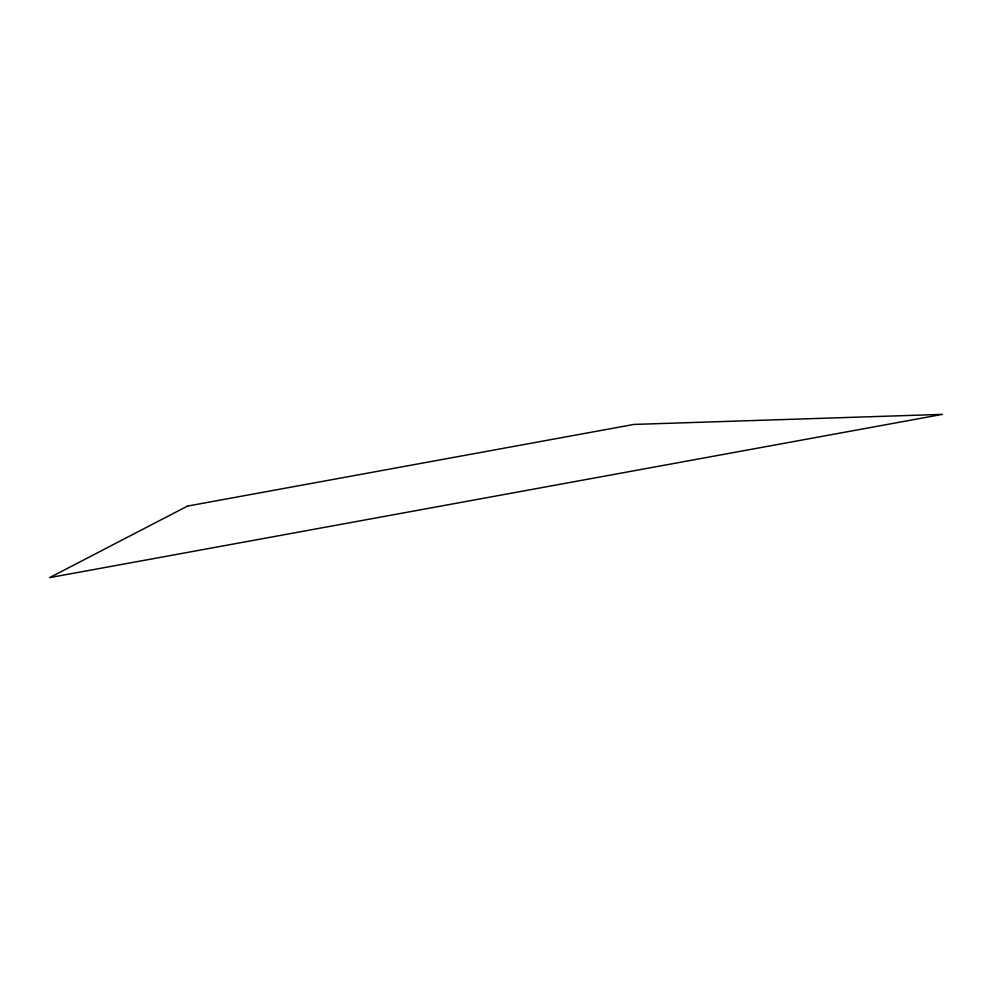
<?xml version="1.0" encoding="UTF-8"?>
<svg xmlns="http://www.w3.org/2000/svg" width="992" height="992" viewBox="0 0 992 992"><rect width="100%" height="100%" fill="white"/><g stroke="black" fill="none" stroke-linecap="round" stroke-linejoin="round"><path stroke-width="1.49" d="M187.55 506.069L49.6 577.629L942.4 414.371L633.95 424.427L187.55 506.069"/></g></svg>
